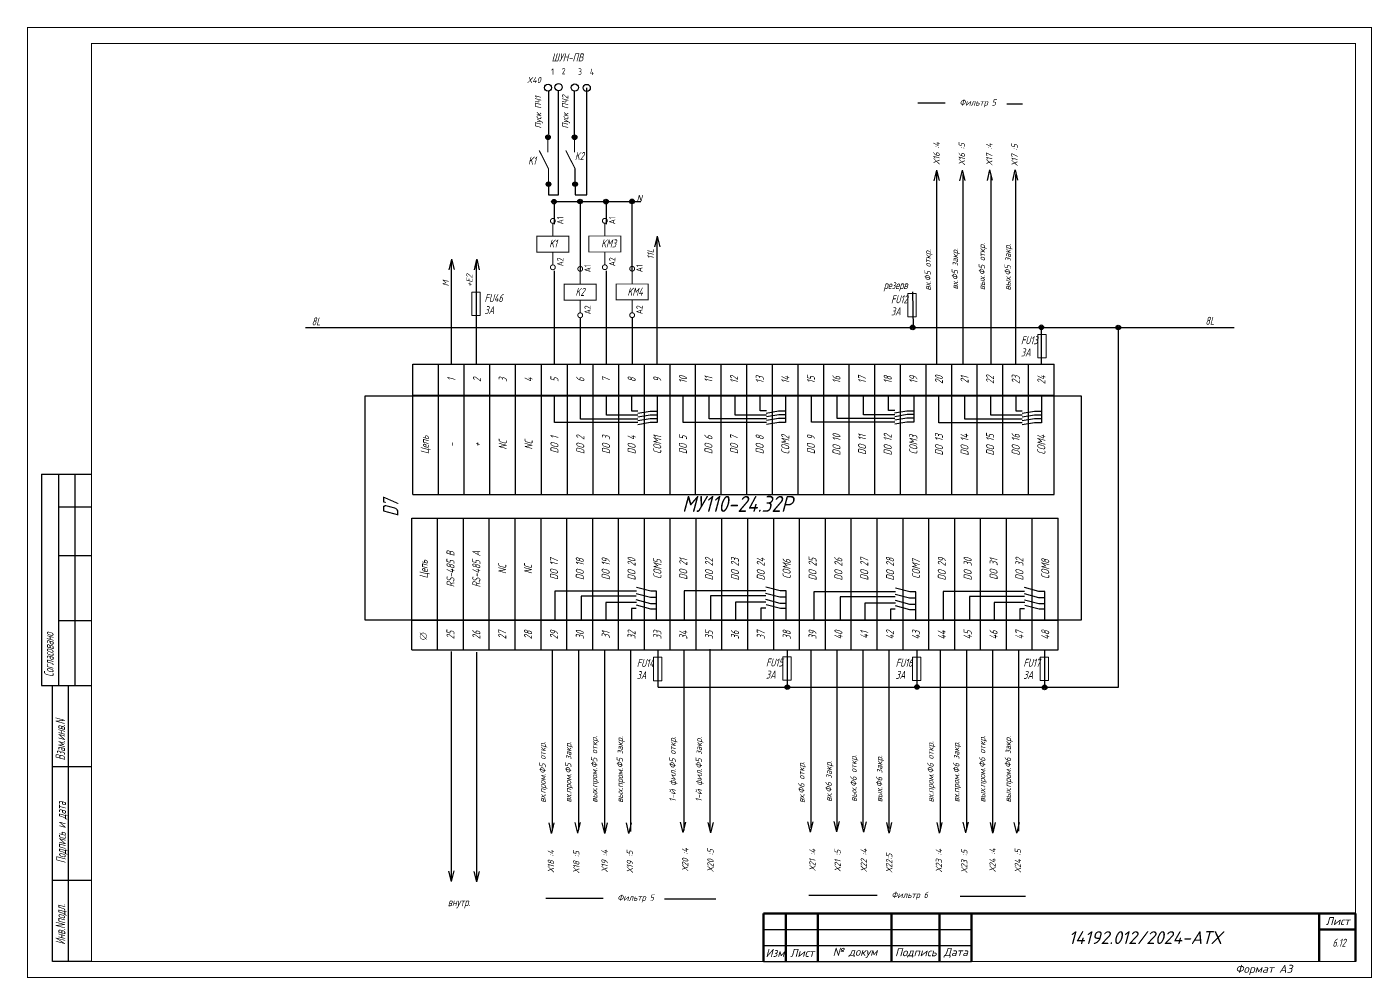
# Model space of a CAD drawing. Header units: millimetres. Extents: x 1510 to 10524, y 7125 to 13164.
# Drawn here: x 7861.3 to 8281.6, y 9087.5 to 9384.8 of the extents above; entities that cross this region are included whole.
import ezdxf
from ezdxf.enums import TextEntityAlignment as Align

# ---------------------------------------------------------------- set-up
doc = ezdxf.new("R2010")
doc.units = ezdxf.units.MM
doc.header["$LTSCALE"] = 4
doc.set_wipeout_variables(frame=1)
doc.linetypes.add('SolidLine', pattern=[0])
for name, color, linetype in [("Contact's", 104, 'Continuous'), ('G', 5, 'Continuous'), ('LOC', 8, 'Continuous'), ('RED_2.5mm^2', 1, 'Continuous'), ('SYMS', 7, 'Continuous'), ('Вспомогательная', 1, 'Continuous'), ('Текст', 2, 'Continuous')]:
    doc.layers.add(name, color=color, linetype=linetype)
for name, color, linetype, lineweight in [('RAMKA', 7, 'Continuous', 25), ('SHTAMP', 7, 'SolidLine', 25), ('Основеая', 5, 'Continuous', 60), ('СХЕМА', 7, 'Continuous', 25)]:
    doc.layers.add(name, color=color, linetype=linetype, lineweight=lineweight)
doc.styles.add('COTES', font='cs_gost2304.shx', dxfattribs={"width": 0.75, "oblique": 15})
doc.styles.add('ISOCPEUR', font='isocpeui.ttf')
doc.styles.add('ISOCPEUR25.10.00', font='isocpeur.ttf', dxfattribs={"height": 2.5})
doc.styles.add('Simplex00.10.00', font='simplex.shx')
doc.styles.add('Simplex25.085.00', font='simplex.shx', dxfattribs={"width": 0.85, "oblique": 15, "height": 2.5})
doc.styles.add('Simplex25.085.15', font='', dxfattribs={"width": 0.85, "oblique": 15, "height": 2.5})
doc.styles.add('Tah25.10.00', font='tahoma.ttf', dxfattribs={"height": 2.5})
doc.styles.add('WD', font='romans.shx')
doc.styles.add('ГОСТ', font='isocpeur.ttf', dxfattribs={"oblique": 15})
doc.styles.add('Стиль мой-1', font='', dxfattribs={"width": 0.85, "oblique": 15, "height": 2.5})
doc.styles.get('Simplex25.085.15').set_extended_font_data('GOST type A')
doc.styles.get('Стиль мой-1').set_extended_font_data('GOST type A')
doc.linetypes.add('Modbus_LINE', pattern='A,7.5,-4,["Modbus",Standard,S=2.5,R=0,X=-1.5,Y=-1.25],-15', length=26.5)

# ---------------------------------------------------------------- blocks, each defined once
blk = doc.blocks.new('*T219')
at = {"color": 0, "linetype": 'ByBlock', "lineweight": -2, "ltscale": 0.2, "transparency": 16777216}
for p, q in [((0, 0), (0, 41.14)), ((0, 41.14), (201.91, 41.14)), ((8, 0), (8, 41.14)), ((16.08, 0), (16.08, 41.14)), ((24.16, 0), (24.16, 41.14)), ((32.24, 0), (32.24, 41.14)), ((40.32, 0), (40.32, 41.14)), ((48.4, 0), (48.4, 41.14)), ((56.48, 0), (56.48, 41.14)), ((64.56, 0), (64.56, 41.14)), ((72.64, 0), (72.64, 41.14)), ((80.72, 0), (80.72, 41.14)), ((88.8, 0), (88.8, 41.14)), ((96.87, 0), (96.87, 41.14)), ((104.95, 0), (104.95, 41.14)), ((113.03, 0), (113.03, 41.14)), ((121.11, 0), (121.11, 41.14)), ((129.19, 0), (129.19, 41.14)), ((137.27, 0), (137.27, 41.14)), ((145.35, 0), (145.35, 41.14)), ((153.43, 0), (153.43, 41.14)), ((161.51, 0), (161.51, 41.14)), ((169.59, 0), (169.59, 41.14)), ((177.67, 0), (177.67, 41.14)), ((185.75, 0), (185.75, 41.14)), ((193.83, 0), (193.83, 41.14)), ((201.91, 0), (201.91, 41.14)), ((0, 9.29), (201.91, 9.29))]:
    blk.add_line(p, q, dxfattribs=at)
at = {"color": 0, "lineweight": -2, "ltscale": 0.2, "transparency": 16777216}
blk.add_line((0, 0), (201.91, 0), dxfattribs=at)
at = {"color": 0, "linetype": 'Continuous', "lineweight": -2, "ltscale": 0.2, "transparency": 16777216, "char_height": 2.5, "attachment_point": 5, "rotation": 90, "style": 'Simplex25.085.15'}
for s, insert, width in [('RS-485 B', (12.04, 25.21), 28.8496), ('RS-485 A', (20.12, 25.21), 28.8496), ('Цепь', (4, 25.21), 28.8496), ('NC', (28.2, 25.21), 28.8496), ('NC', (36.28, 25.21), 28.8496), ('DO 17', (44.36, 25.21), 28.8496), ('DO 18', (52.44, 25.21), 28.8496), ('DO 19', (60.52, 25.21), 28.8496), ('DO 20', (68.6, 25.21), 28.8496), ('COM5', (76.68, 25.21), 28.8496), ('DO 21', (84.76, 25.21), 28.8496), ('DO 22', (92.83, 25.21), 28.8496), ('DO 23', (100.91, 25.21), 28.8496), ('DO 24', (108.99, 25.21), 28.8496), ('COM6', (117.07, 25.21), 28.8496), ('DO 25', (125.15, 25.21), 28.8496), ('DO 26', (133.23, 25.21), 28.8496), ('DO 27', (141.31, 25.21), 28.8496), ('DO 28', (149.39, 25.21), 28.8496), ('COM7', (157.47, 25.21), 28.8496), ('DO 29', (165.55, 25.21), 28.8496), ('DO 30', (173.63, 25.21), 28.8496), ('DO 31', (181.71, 25.21), 28.8496), ('DO 32', (189.79, 25.21), 28.8496), ('COM8', (197.87, 25.21), 28.8496), ('25', (12.04, 4.64), 6.286), ('26', (20.12, 4.64), 6.286), ('27', (28.2, 4.64), 6.286), ('28', (36.28, 4.64), 6.286), ('29', (44.36, 4.64), 6.286), ('30', (52.44, 4.64), 6.286), ('31', (60.52, 4.64), 6.286), ('32', (68.6, 4.64), 6.286), ('33', (76.68, 4.64), 6.286), ('34', (84.76, 4.64), 6.286), ('35', (92.83, 4.64), 6.286), ('36', (100.91, 4.64), 6.286), ('37', (108.99, 4.64), 6.286), ('38', (117.07, 4.64), 6.286), ('39', (125.15, 4.64), 6.286), ('40', (133.23, 4.64), 6.286), ('41', (141.31, 4.64), 6.286), ('42', (149.39, 4.64), 6.286), ('43', (157.47, 4.64), 6.286), ('44', (165.55, 4.64), 6.286), ('45', (173.63, 4.64), 6.286), ('46', (181.71, 4.64), 6.286), ('47', (189.79, 4.64), 6.286), ('48', (197.87, 4.64), 6.286)]:
    blk.add_mtext(s, dxfattribs=dict(at, insert=insert, width=width))
blk = doc.blocks.new('Клеммное соединение')
at = {"linetype": 'Continuous'}
blk.add_wipeout([(0, -1), (-0.44, -0.9), (-0.6, -0.8), (-0.71, -0.7), (-0.8, -0.6), (-0.87, -0.5), (-0.92, -0.4), (-0.95, -0.3), (-0.98, -0.2), (-0.99, -0.1), (-0.99, 0), (-0.99, 0.1), (-0.98, 0.2), (-0.95, 0.3), (-0.92, 0.4), (-0.87, 0.5), (-0.8, 0.6), (-0.71, 0.7), (-0.6, 0.8), (-0.44, 0.9), (0, 1), (0.44, 0.9), (0.6, 0.8), (0.71, 0.7), (0.8, 0.6), (0.87, 0.5), (0.92, 0.4), (0.95, 0.3), (0.98, 0.2), (0.99, 0.1), (1, 0), (0.99, -0.1), (0.98, -0.2), (0.95, -0.3), (0.92, -0.4), (0.87, -0.5), (0.8, -0.6), (0.71, -0.7), (0.6, -0.8), (0.44, -0.9)], dxfattribs=at)
at = {"color": 0, "linetype": 'Continuous', "lineweight": -2, "const_width": 0.15}
blk.add_lwpolyline([(-1.06, -1.06), (1.06, 1.06)], dxfattribs=at)
blk.add_lwpolyline([(-1, 0, 1), (1, 0, 1)], format="xyb", close=True, dxfattribs=at)
blk = doc.blocks.new('*T220')
at = {"color": 0, "linetype": 'ByBlock', "lineweight": -2, "ltscale": 0.2, "transparency": 16777216}
for p, q in [((0, 0), (0, 40.67)), ((0, 40.67), (200.32, 40.67)), ((8, 0), (8, 40.67)), ((16, 0), (16, 40.67)), ((24, 0), (24, 40.67)), ((32.08, 0), (32.08, 40.67)), ((40.16, 0), (40.16, 40.67)), ((48.24, 0), (48.24, 40.67)), ((56.32, 0), (56.32, 40.67)), ((64.32, 0), (64.32, 40.67)), ((72.32, 0), (72.32, 40.67)), ((80.32, 0), (80.32, 40.67)), ((88.32, 0), (88.32, 40.67)), ((96.32, 0), (96.32, 40.67)), ((104.32, 0), (104.32, 40.67)), ((112.32, 0), (112.32, 40.67)), ((120.32, 0), (120.32, 40.67)), ((128.32, 0), (128.32, 40.67)), ((136.32, 0), (136.32, 40.67)), ((144.32, 0), (144.32, 40.67)), ((152.32, 0), (152.32, 40.67)), ((160.32, 0), (160.32, 40.67)), ((168.32, 0), (168.32, 40.67)), ((176.32, 0), (176.32, 40.67)), ((184.32, 0), (184.32, 40.67)), ((192.32, 0), (192.32, 40.67)), ((200.32, 0), (200.32, 40.67)), ((0, 31), (200.32, 31))]:
    blk.add_line(p, q, dxfattribs=at)
at = {"color": 0, "lineweight": -2, "ltscale": 0.2, "transparency": 16777216}
blk.add_line((0, 0), (200.32, 0), dxfattribs=at)
at = {"color": 0, "linetype": 'Continuous', "lineweight": -2, "ltscale": 0.2, "transparency": 16777216, "char_height": 2.5, "attachment_point": 5, "rotation": 90, "style": 'Simplex25.085.15'}
for s, insert, width in [('1', (12, 35.83), 6.6745), ('2', (20, 35.83), 6.6745), ('3', (28.04, 35.83), 6.6745), ('4', (36.12, 35.83), 6.6745), ('5', (44.2, 35.83), 6.6745), ('6', (52.28, 35.83), 6.6745), ('7', (60.32, 35.83), 6.6745), ('8', (68.32, 35.83), 6.6745), ('9', (76.32, 35.83), 6.6745), ('10', (84.32, 35.83), 6.6745), ('11', (92.32, 35.83), 6.6745), ('12', (100.32, 35.83), 6.6745), ('13', (108.32, 35.83), 6.6745), ('14', (116.32, 35.83), 6.6745), ('15', (124.32, 35.83), 6.6745), ('16', (132.32, 35.83), 6.6745), ('17', (140.32, 35.83), 6.6745), ('18', (148.32, 35.83), 6.6745), ('19', (156.32, 35.83), 6.6745), ('20', (164.32, 35.83), 6.6745), ('21', (172.32, 35.83), 6.6745), ('22', (180.32, 35.83), 6.6745), ('23', (188.32, 35.83), 6.6745), ('24', (196.32, 35.83), 6.6745), ('Цепь', (4, 15.5), 27.9958), ('NC', (28.04, 15.5), 27.9958), ('NC', (36.12, 15.5), 27.9958), ('DO 1', (44.2, 15.5), 27.9958), ('DO 2', (52.28, 15.5), 27.9958), ('DO 3', (60.32, 15.5), 27.9958), ('DO 4', (68.32, 15.5), 27.9958), ('COM1', (76.32, 15.5), 27.9958), ('DO 5', (84.32, 15.5), 27.9958), ('DO 6', (92.32, 15.5), 27.9958), ('DO 7', (100.32, 15.5), 27.9958), ('DO 8', (108.32, 15.5), 27.9958), ('COM2', (116.32, 15.5), 27.9958), ('DO 9', (124.32, 15.5), 27.9958), ('DO 10', (132.32, 15.5), 27.9958), ('DO 11', (140.32, 15.5), 27.9958), ('DO 12', (148.32, 15.5), 27.9958), ('COM3', (156.32, 15.5), 27.9958), ('DO 13', (164.32, 15.5), 27.9958), ('DO 14', (172.32, 15.5), 27.9958), ('DO 15', (180.32, 15.5), 27.9958), ('DO 16', (188.32, 15.5), 27.9958), ('COM4', (196.32, 15.5), 27.9958), ('-', (12, 15.5), 27.9958), ('+', (20, 15.5), 27.9958)]:
    blk.add_mtext(s, dxfattribs=dict(at, insert=insert, width=width))
blk = doc.blocks.new('Формат А3')
at = {"color": 0, "linetype": 'Continuous', "const_width": 0.3}
for points in [[(-420, 297), (0, 297), (0, 0), (-420, 0)], [(-400, 5), (-400, 292), (-5, 292), (-5, 5)]]:
    blk.add_lwpolyline(points, close=True, dxfattribs=at)
at = {"color": 0, "linetype": 'Continuous', "style": 'Simplex00.10.00', "oblique": 15}
blk.add_text('Формат А3', height=2.5, dxfattribs=at).set_placement((-33.67, 2.75), align=Align.MIDDLE_CENTER)
blk = doc.blocks.new('A$C73A268AF')
at = {"lineweight": 30}
for p, q in [((4.57, 157.46), (20.05, 157.46)), ((4.57, 157.46), (4.57, 91.46)), ((9.89, 157.46), (9.89, 91.46)), ((14.97, 157.46), (14.97, 91.46)), ((9.89, 147.31), (20.05, 147.31)), ((9.89, 132.08), (20.05, 132.08)), ((9.89, 111.77), (20.05, 111.77)), ((4.57, 91.46), (20.05, 91.46)), ((7.96, 5.15), (7.96, 91.46)), ((13.04, 5.15), (13.04, 91.46)), ((20.15, 66.08), (7.96, 66.08)), ((20.15, 30.54), (7.96, 30.54))]:
    blk.add_line(p, q, dxfattribs=at)
blk.add_lwpolyline([(20.15, 5.15), (7.96, 5.15)], dxfattribs=at)
at = {"layer": 'Вспомогательная', "color": 7}
for p, q in [((230.15, 15.15), (295.15, 15.15)), ((230.15, 10.15), (295.15, 10.15)), ((230.15, 5.15), (295.15, 5.15))]:
    blk.add_line(p, q, dxfattribs=at)
at = {"layer": 'Основеая', "color": 7}
for p, q in [((230.15, 20.15), (230.15, 5.15)), ((415.15, 20.15), (230.15, 20.15)), ((237.15, 20.15), (237.15, 5.15)), ((247.15, 20.15), (247.15, 5.15)), ((270.15, 20.15), (270.15, 5.15)), ((285.15, 20.15), (285.15, 5.15)), ((295.15, 20.15), (295.15, 5.15)), ((403.72, 20.15), (403.72, 5.15)), ((415.15, 20.15), (415.15, 5.15)), ((403.72, 15.15), (415.15, 15.15))]:
    blk.add_line(p, q, dxfattribs=at)
blk.add_blockref('Формат А3', (420.15, 0.15))
at = {"layer": 'RAMKA', "style": 'COTES', "oblique": 15, "width": 0.75}
for s, p in [('Согласовано', (8.35, 94.1)), ('Взам.инв.N', (11.94, 68.02)), ('Подпись и дата', (12.17, 35.86)), ('Инв.Nподл.', (11.97, 10.43))]:
    blk.add_text(s, height=3, rotation=90, dxfattribs=at).set_placement(p)
at = {"layer": 'Текст', "color": 7, "char_height": 2.5, "style": 'ГОСТ'}
for s, insert, width, attachment_point in [('{\\fISOCPEUR|b0|i0|c204|p34;Лист}', (413.32, 17.81), 11.4585, 6), ('{\\fISOCPEUR|b0|i0|c204|p34;Изм}', (233.75, 7.88), 7, 5), ('{\\fISOCPEUR|b0|i0|c204|p34;Лист}', (242.25, 7.88), 10, 5), ('{\\fISOCPEUR|b0|i0|c204|p34;№ докум}', (258.75, 7.88), 23, 5), ('{\\fISOCPEUR|b0|i0|c204|p34;Подпись}', (277.75, 7.88), 15, 5), ('{\\fISOCPEUR|b0|i0|c204|p34;Дата}', (290.25, 7.88), 10, 5)]:
    blk.add_mtext(s, dxfattribs=dict(at, insert=insert, width=width, attachment_point=attachment_point))
blk = doc.blocks.new('WDDOT')
for radius in [0.72, 0.449, 0.223]:
    blk.add_circle((0, 0), radius)
blk = doc.blocks.new('Coil')
at = {"color": 0, "linetype": 'Continuous', "lineweight": -2, "const_width": 0.3}
blk.add_lwpolyline([(5.5, -5), (10.5, -5), (10.5, 5), (5.5, 5)], close=True, dxfattribs=at)
for points in [[(0.75, -0.75, -1), (0.75, 0.75, -1)], [(15.25, -0.75, -1), (15.25, 0.75, -1)]]:
    blk.add_lwpolyline(points, format="xyb", close=True, dxfattribs=at)
for points in [[(5.5, 0), (1.5, 0)], [(10.5, 0), (14.5, 0)]]:
    blk.add_lwpolyline(points, dxfattribs=at)
at = {"color": 0, "linetype": 'Continuous', "lineweight": -2, "style": 'Simplex25.085.00', "oblique": 10, "width": 0.8, "flags": 4}
blk.add_attdef('ЭЛЕМЕНТ', text='', height=2.5, dxfattribs=at).set_placement((8, 7.5), align=Align.MIDDLE)
at = {"color": 0, "linetype": 'Continuous', "lineweight": 9, "style": 'ISOCPEUR25.10.00', "oblique": 10, "width": 0.85, "flags": 5}
blk.add_attdef('ТИП', text='', height=2.5, dxfattribs=at).set_placement((8, 7.5), align=Align.MIDDLE)
at = {"color": 0, "linetype": 'Continuous', "lineweight": 9, "style": 'Tah25.10.00', "width": 0.8, "flags": 8}
blk.add_attdef('ОБМОТКА', text='', height=2.5, dxfattribs=at).set_placement((8, 0), align=Align.MIDDLE)
at = {"layer": "Contact's", "linetype": 'Continuous', "lineweight": 9, "style": 'Simplex00.10.00', "width": 0.7, "flags": 8}
for tag, p in [('#(A1/L)', (0.75, -2.3)), ('#(A2/N)', (15.25, -2.3))]:
    blk.add_attdef(tag, text='', height=2, dxfattribs=at).set_placement(p, align=Align.MIDDLE)
blk = doc.blocks.new('VT0W02')
blk.add_circle((0, 0), 0.0699)
at = {"style": 'WD'}
for tag, p, width in [('INST', (0.062, 0.42), 0.7), ('LOC', (0.062, 0.25), 0.7), ('DESC1', (0.053, -0.385), 0.8)]:
    blk.add_attdef(tag, p, '', height=0.125, dxfattribs=dict(at, width=width))
at = {"style": 'WD', "flags": 1}
for tag, p, height in [('X4TERM01', (-0.07, 0), 0.0125), ('X4TERMDESC01', (-0.055, -0.023), 0.025), ('X2TERMDESC01', (-0.006, 0.029), 0.025), ('STRIPSEQ', (0, 0), 0.00125), ('X2TERM01', (0, 0.07), 0.0125), ('X1TERMDESC01', (0.039, -0.003), 0.025), ('X1TERM01', (0.07, 0), 0.0125), ('LINKTERM', (0, -0.002), 0.00125), ('X8TERM01', (0, -0.07), 0.0125), ('X8TERMDESC01', (0, -0.054), 0.025)]:
    blk.add_attdef(tag, p, '', height=height, dxfattribs=at)
at = {"linetype": 'Continuous', "style": 'WD'}
for tag, p, height, width, flags in [('WIRENO', (0.062, 0.094), 0.125, 0.8, 8), ('TAGSTRIP', (0.053, -0.229), 0.125, 0.9, 8), ('DESC2', (0.053, -0.541), 0.125, 0.8, 8), ('CAT', (0.213, -0.406), 0.109, 0.8, 1), ('DESC3', (0.053, -0.698), 0.125, 0.8, 8)]:
    blk.add_attdef(tag, p, '', height=height, dxfattribs=dict(at, width=width, flags=flags))
at = {"linetype": 'Continuous', "style": 'WD', "width": 0.8, "flags": 1}
blk.add_attdef('MFG', text='', height=0.109, dxfattribs=at).set_placement((0.088, -0.406), align=Align.RIGHT)
at = {"style": 'WD', "width": 0.7, "flags": 1}
blk.add_attdef('ASSYCODE', (0.062, -0.281), '', height=0.01, dxfattribs=at)

msp = doc.modelspace()

# ---------------------------------------------------------------- linework, layer by layer
at = {"color": 7, "ltscale": 0.2}
for p, q in [((8148.21, 9360.97), (8139.67, 9360.97)), ((8167.46, 9360.79), (8172.34, 9360.79)), ((8026.19, 9261.12), (8026.19, 9269.68)), ((8034.27, 9262.24), (8034.27, 9269.59)), ((8042.42, 9263.42), (8042.42, 9269.48)), ((8050.29, 9264.71), (8050.29, 9269.63)), ((8058.2, 9269.48), (8058.2, 9261.12)), ((8066.36, 9261.2), (8066.36, 9269.76)), ((8074.44, 9262.32), (8074.44, 9269.68)), ((8082.59, 9263.5), (8082.59, 9269.56)), ((8090.46, 9264.8), (8090.46, 9269.72)), ((8098.37, 9269.57), (8098.37, 9261.2)), ((8106.46, 9261.29), (8106.46, 9269.85)), ((8114.53, 9262.41), (8114.53, 9269.77)), ((8122.68, 9263.59), (8122.68, 9269.65)), ((8130.56, 9264.89), (8130.56, 9269.81)), ((8138.47, 9269.66), (8138.47, 9261.29)), ((8146.3, 9261.11), (8146.3, 9269.68)), ((8154.37, 9262.23), (8154.37, 9269.59)), ((8162.53, 9263.41), (8162.53, 9269.47)), ((8170.4, 9264.71), (8170.4, 9269.63)), ((8178.31, 9269.48), (8178.31, 9261.11)), ((8052.22, 9263.42), (8042.42, 9263.42)), ((8052.22, 9264.71), (8050.29, 9264.71)), ((8056.02, 9264.59), (8052.18, 9263.94)), ((8056.05, 9263.45), (8052.21, 9262.8)), ((8058.19, 9264.59), (8056.02, 9264.59)), ((8058.22, 9263.45), (8056.05, 9263.45)), ((8092.39, 9263.5), (8082.59, 9263.5)), ((8092.39, 9264.8), (8090.46, 9264.8)), ((8096.19, 9264.67), (8092.35, 9264.03)), ((8096.22, 9263.53), (8092.38, 9262.89)), ((8098.36, 9264.67), (8096.19, 9264.67)), ((8098.39, 9263.53), (8096.22, 9263.53)), ((8132.49, 9263.59), (8122.68, 9263.59)), ((8132.49, 9264.89), (8130.56, 9264.89)), ((8136.29, 9264.76), (8132.44, 9264.11)), ((8136.31, 9263.62), (8132.47, 9262.97)), ((8138.45, 9264.76), (8136.29, 9264.76)), ((8138.48, 9263.62), (8136.31, 9263.62)), ((8172.33, 9264.71), (8170.4, 9264.71)), ((8176.13, 9264.58), (8172.29, 9263.94)), ((8176.16, 9263.44), (8172.32, 9262.8)), ((8178.3, 9264.58), (8176.13, 9264.58)), ((8178.32, 9263.44), (8176.16, 9263.44)), ((8052.19, 9261.12), (8026.19, 9261.12)), ((8052.22, 9262.24), (8034.27, 9262.24)), ((8056.04, 9262.32), (8052.19, 9261.68)), ((8056.04, 9261.12), (8052.19, 9260.47)), ((8058.2, 9262.32), (8056.04, 9262.32)), ((8058.2, 9261.12), (8056.04, 9261.12)), ((8092.36, 9261.2), (8066.36, 9261.2)), ((8092.39, 9262.32), (8074.44, 9262.32)), ((8096.2, 9262.41), (8092.36, 9261.76)), ((8096.21, 9261.2), (8092.36, 9260.55)), ((8098.37, 9262.4), (8096.2, 9262.4)), ((8098.37, 9261.2), (8096.21, 9261.2)), ((8132.46, 9261.29), (8106.46, 9261.29)), ((8132.49, 9262.41), (8114.53, 9262.41)), ((8136.3, 9262.49), (8132.46, 9261.85)), ((8136.3, 9261.29), (8132.46, 9260.64)), ((8138.47, 9262.49), (8136.3, 9262.49)), ((8138.47, 9261.29), (8136.3, 9261.29)), ((8172.3, 9261.11), (8146.3, 9261.11)), ((8172.33, 9262.23), (8154.37, 9262.23)), ((8172.33, 9263.41), (8162.53, 9263.41)), ((8176.14, 9262.32), (8172.3, 9261.67)), ((8176.14, 9261.11), (8172.3, 9260.47)), ((8178.31, 9262.32), (8176.14, 9262.32)), ((8178.31, 9261.11), (8176.14, 9261.11)), ((8056.22, 9208.4), (8051.74, 9209.6)), ((8096.66, 9208.53), (8092.18, 9209.73)), ((8137.16, 9208.19), (8132.68, 9209.4)), ((8177.54, 9208.36), (8173.06, 9209.56)), ((8051.74, 9208.4), (8026.25, 9208.4)), ((8026.25, 9208.4), (8026.25, 9199.54)), ((8051.72, 9206.84), (8034.46, 9206.84)), ((8034.46, 9206.84), (8034.46, 9199.41)), ((8051.78, 9204.92), (8042.23, 9204.92)), ((8042.23, 9204.92), (8042.23, 9199.48)), ((8056.17, 9206.44), (8051.69, 9207.64)), ((8056.22, 9204.51), (8051.73, 9205.71)), ((8058.03, 9206.44), (8056.17, 9206.44)), ((8058.08, 9208.4), (8056.22, 9208.4)), ((8058.08, 9199.54), (8058.08, 9208.4)), ((8092.18, 9208.53), (8066.69, 9208.53)), ((8066.69, 9208.53), (8066.69, 9199.67)), ((8092.15, 9206.97), (8074.9, 9206.97)), ((8074.9, 9206.97), (8074.9, 9199.54)), ((8092.22, 9205.05), (8082.67, 9205.05)), ((8082.67, 9205.05), (8082.67, 9199.61)), ((8096.61, 9206.57), (8092.12, 9207.77)), ((8096.65, 9204.64), (8092.17, 9205.84)), ((8098.47, 9206.57), (8096.61, 9206.57)), ((8098.51, 9204.64), (8096.65, 9204.64)), ((8098.52, 9208.53), (8096.66, 9208.53)), ((8098.52, 9199.67), (8098.52, 9208.53)), ((8132.68, 9208.19), (8107.19, 9208.19)), ((8107.19, 9208.19), (8107.19, 9199.34)), ((8132.65, 9206.64), (8115.4, 9206.64)), ((8115.4, 9206.64), (8115.4, 9199.21)), ((8132.72, 9204.71), (8123.17, 9204.71)), ((8123.17, 9204.71), (8123.17, 9199.28)), ((8137.11, 9206.24), (8132.63, 9207.44)), ((8137.16, 9204.31), (8132.67, 9205.51)), ((8138.97, 9206.24), (8137.11, 9206.24)), ((8139.02, 9208.19), (8137.16, 9208.19)), ((8139.02, 9199.34), (8139.02, 9208.19)), ((8173.06, 9208.36), (8147.57, 9208.36)), ((8147.57, 9208.36), (8147.57, 9199.51)), ((8173.04, 9206.8), (8155.79, 9206.8)), ((8155.79, 9206.8), (8155.79, 9199.38)), ((8173.1, 9204.88), (8163.55, 9204.88)), ((8163.55, 9204.88), (8163.55, 9199.44)), ((8177.49, 9206.4), (8173.01, 9207.61)), ((8177.54, 9204.47), (8173.05, 9205.67)), ((8179.35, 9206.4), (8177.49, 9206.4)), ((8179.4, 9208.36), (8177.54, 9208.36)), ((8179.4, 9199.51), (8179.4, 9208.36)), ((8051.72, 9202.99), (8050.19, 9202.99)), ((8050.19, 9202.99), (8050.19, 9199.35)), ((8056.3, 9202.85), (8051.81, 9204.05)), ((8058.08, 9204.51), (8056.22, 9204.51)), ((8058.16, 9202.85), (8056.3, 9202.85)), ((8092.15, 9203.12), (8090.63, 9203.12)), ((8090.63, 9203.12), (8090.63, 9199.48)), ((8096.74, 9202.98), (8092.25, 9204.18)), ((8098.6, 9202.98), (8096.74, 9202.98)), ((8132.65, 9202.79), (8131.13, 9202.79)), ((8131.13, 9202.79), (8131.13, 9199.14)), ((8137.24, 9202.65), (8132.75, 9203.85)), ((8139.02, 9204.31), (8137.16, 9204.31)), ((8139.1, 9202.65), (8137.24, 9202.65)), ((8173.04, 9202.96), (8171.51, 9202.96)), ((8171.51, 9202.96), (8171.51, 9199.31)), ((8177.62, 9202.81), (8173.14, 9204.01)), ((8179.4, 9204.47), (8177.54, 9204.47)), ((8179.48, 9202.81), (8177.62, 9202.81)), ((8041.32, 9112.43), (8023.45, 9112.43)), ((8060.57, 9112.25), (8076.54, 9112.25)), ((8126.96, 9113.28), (8105.64, 9113.28)), ((8152.91, 9113.1), (8173.28, 9113.1))]:
    msp.add_line(p, q, dxfattribs=at)
at = {"color": 1, "ltscale": 0.2}
for p, q in [((8153.78, 9338.72), (8153.78, 9279.49)), ((8162.5, 9338.65), (8162.5, 9279.52)), ((8170.17, 9338.65), (8170.17, 9279.52)), ((8026.14, 9323.13), (8026.14, 9330.26)), ((8034.25, 9308.42), (8034.25, 9330.43)), ((8042.37, 9323.16), (8042.37, 9330.29)), ((8050.48, 9308.45), (8050.48, 9330.45)), ((7993.97, 9279.28), (7993.97, 9311.58)), ((8001.8, 9279.28), (8001.8, 9311.58)), ((8026.16, 9279.35), (8026.16, 9308.59)), ((8042.38, 9279.38), (8042.38, 9308.61)), ((8034.27, 9279.35), (8034.27, 9293.88)), ((8050.49, 9279.38), (8050.49, 9293.9))]:
    msp.add_line(p, q, dxfattribs=at)
at = {"ltscale": 0.2, "const_width": 0.33}
for points in [[(8024.1, 9345.57), (8024.1, 9350.19)], [(8032.42, 9345.57), (8032.42, 9350.19)], [(8024.26, 9335.74), (8024.25, 9340.54), (8021.39, 9346.19)], [(8032.58, 9335.74), (8032.57, 9340.54), (8029.7, 9346.19)]]:
    msp.add_lwpolyline(points, dxfattribs=at)
at = {"ltscale": 0.2}
msp.add_lwpolyline([(7967.05, 9269.53), (8190.73, 9269.53), (8190.73, 9199.41), (7967.05, 9199.41)], close=True, dxfattribs=at)
at = {"layer": 'G', "color": 0}
for p, q in [((8024.26, 9364.7), (8024.26, 9351.14)), ((8027.43, 9332.33), (8027.43, 9364.68)), ((8032.42, 9350.19), (8032.42, 9364.68)), ((8036.23, 9332.33), (8036.23, 9365.74)), ((8024.28, 9335.65), (8024.28, 9332.33)), ((8032.59, 9335.65), (8032.59, 9332.33)), ((8024.28, 9332.33), (8027.43, 9332.33)), ((8032.59, 9332.33), (8036.23, 9332.33)), ((8026.22, 9330.26), (8053.09, 9330.26))]:
    msp.add_line(p, q, dxfattribs=at)
at = {"layer": 'G', "color": 0, "ltscale": 0.2}
msp.add_line((8178.31, 9279.35), (8178.31, 9290.88), dxfattribs=at)
at = {"layer": 'G', "color": 0}
msp.add_lwpolyline([(8058.22, 9279.35), (8058.22, 9319.15)], dxfattribs=at)
at = {"layer": 'G', "color": 0, "ltscale": 0.2}
msp.add_lwpolyline([(8058.56, 9178.45), (8202.38, 9178.45), (8202.37, 9290.88)], dxfattribs=at)
at = {"layer": 'RED_2.5mm^2', "linetype": 'Continuous', "ltscale": 0.2}
for p, q in [((8145.53, 9338.95), (8145.53, 9279.17)), ((8138.07, 9301.97), (8138.18, 9290.88)), ((7948.32, 9290.87), (8238.54, 9290.88)), ((8025.59, 9133.81), (8025.59, 9189.94)), ((8033.78, 9133.81), (8033.78, 9190.11)), ((8041.84, 9133.48), (8041.84, 9189.9)), ((8050.03, 9133.37), (8050.03, 9190.07)), ((8058.56, 9178.45), (8058.56, 9189.93)), ((8066.63, 9133.61), (8066.63, 9190.1)), ((8074.82, 9133.83), (8074.82, 9190.27)), ((8098.93, 9178.61), (8098.93, 9190.1)), ((8106.33, 9134.45), (8106.33, 9189.94)), ((8114.51, 9134.12), (8114.51, 9190.11)), ((8122.58, 9134.34), (8122.58, 9189.91)), ((8130.76, 9134.23), (8130.76, 9190.08)), ((8139.45, 9178.53), (8139.44, 9190.02)), ((8146.82, 9133.91), (8146.82, 9190.04)), ((8155, 9133.91), (8155, 9190.2)), ((8163.07, 9133.57), (8163.07, 9190)), ((8171.25, 9133.46), (8171.25, 9190.17)), ((8179.35, 9178.52), (8179.35, 9190.01))]:
    msp.add_line(p, q, dxfattribs=at)
at = {"layer": 'RED_2.5mm^2', "color": 6, "linetype": 'Modbus_LINE', "ltscale": 0.2}
for p, q in [((7994.03, 9118.11), (7994.03, 9189.64)), ((8001.95, 9117.95), (8001.95, 9189.41))]:
    msp.add_line(p, q, dxfattribs=at)
at = {"layer": 'SYMS', "linetype": 'Continuous', "ltscale": 0.2}
for p, q in [((8145.47, 9340.01), (8144.68, 9336.74)), ((8145.51, 9340.05), (8146.32, 9336.78)), ((8153.53, 9340.01), (8152.73, 9336.75)), ((8153.57, 9340.05), (8154.38, 9336.78)), ((8162.1, 9340.09), (8161.3, 9336.82)), ((8162.13, 9340.13), (8162.94, 9336.86)), ((8170.03, 9340.1), (8169.23, 9336.83)), ((8170.06, 9340.14), (8170.87, 9336.87)), ((8058.21, 9319.33), (8057.41, 9316.06)), ((8058.24, 9319.37), (8059.05, 9316.09)), ((7993.98, 9312.19), (7993.18, 9308.92)), ((7994.02, 9312.22), (7994.83, 9308.95)), ((8001.82, 9312.16), (8001.02, 9308.89)), ((8001.85, 9312.2), (8002.66, 9308.92)), ((8025.26, 9132.74), (8024.45, 9136.01)), ((8025.3, 9132.78), (8026.1, 9136.05)), ((8033.44, 9132.84), (8032.62, 9136.12)), ((8033.47, 9132.88), (8034.27, 9136.15)), ((8041.92, 9132.74), (8041.11, 9136.01)), ((8041.96, 9132.78), (8042.76, 9136.05)), ((8049.42, 9132.74), (8048.61, 9136.01)), ((8049.45, 9132.78), (8050.25, 9136.05)), ((8066.32, 9132.98), (8065.51, 9136.25)), ((8066.35, 9133.01), (8067.15, 9136.28)), ((8074.97, 9132.87), (8074.15, 9136.14)), ((8075, 9132.91), (8075.8, 9136.18)), ((8106.16, 9133.09), (8105.35, 9136.36)), ((8106.19, 9133.13), (8106.99, 9136.4)), ((8114.34, 9133.19), (8113.52, 9136.47)), ((8114.37, 9133.23), (8115.17, 9136.5)), ((8122.82, 9133.09), (8122.01, 9136.36)), ((8122.86, 9133.13), (8123.66, 9136.4)), ((8130.78, 9132.83), (8129.97, 9136.11)), ((8130.81, 9132.87), (8131.61, 9136.14)), ((8146.49, 9132.84), (8145.68, 9136.11)), ((8146.52, 9132.88), (8147.32, 9136.14)), ((8154.66, 9132.94), (8153.85, 9136.21)), ((8154.7, 9132.98), (8155.5, 9136.25)), ((8163.15, 9132.84), (8162.34, 9136.11)), ((8163.19, 9132.88), (8163.99, 9136.14)), ((8170.65, 9132.84), (8169.83, 9136.11)), ((8170.68, 9132.88), (8171.48, 9136.14))]:
    msp.add_line(p, q, dxfattribs=at)
at = {"layer": 'SYMS', "color": 6, "linetype": 'Continuous', "ltscale": 0.2}
for p, q in [((7993.99, 9117.71), (7993.18, 9120.98)), ((7994.03, 9117.75), (7994.83, 9121.02)), ((8001.91, 9117.58), (8001.1, 9120.85)), ((8001.95, 9117.62), (8002.74, 9120.88))]:
    msp.add_line(p, q, dxfattribs=at)
at = {"layer": 'СХЕМА', "color": 7, "linetype": 'Continuous', "lineweight": 20, "ltscale": 30}
for points in [[(8000.36, 9301.94), (8002.93, 9301.94), (8002.93, 9294.62), (8000.36, 9294.62)], [(8136.56, 9301.49), (8139.14, 9301.49), (8139.14, 9294.16), (8136.56, 9294.16)], [(8177.17, 9288.67), (8179.74, 9288.67), (8179.74, 9281.35), (8177.17, 9281.35)], [(8057.13, 9187.78), (8059.71, 9187.78), (8059.71, 9180.46), (8057.13, 9180.46)], [(8097.5, 9187.95), (8100.08, 9187.95), (8100.08, 9180.63), (8097.5, 9180.63)], [(8138.01, 9187.87), (8140.59, 9187.87), (8140.59, 9180.55), (8138.01, 9180.55)], [(8177.91, 9187.86), (8180.49, 9187.86), (8180.49, 9180.54), (8177.91, 9180.54)]]:
    msp.add_lwpolyline(points, close=True, dxfattribs=at)

# ---------------------------------------------------------------- block references
for name, p in [('*T220', (7981.95, 9238.68)), ('*T219', (7981.63, 9190.1))]:
    msp.add_blockref(name, p)
at = {"layer": 'SYMS', "linetype": 'Continuous', "ltscale": 0.2}
ref = msp.add_blockref('VT0W02', (8024.14, 9365.81), dxfattribs=dict(at, xscale=16, yscale=16, zscale=16))
ref.add_attrib('LOC', '1', (8025.14, 9369.81), dxfattribs={"layer": 'LOC', "height": 2, "style": 'WD', "width": 0.7})
ref = msp.add_blockref('VT0W02', (8027.43, 9365.98), dxfattribs=dict(at, xscale=16, yscale=16, zscale=16))
ref.add_attrib('LOC', '2', (8028.43, 9369.98), dxfattribs={"layer": 'LOC', "height": 2, "style": 'WD', "width": 0.7})
ref = msp.add_blockref('VT0W02', (8032.52, 9365.86), dxfattribs=dict(at, xscale=16, yscale=16, zscale=16))
ref.add_attrib('LOC', '3', (8033.52, 9369.86), dxfattribs={"layer": 'LOC', "height": 2, "style": 'WD', "width": 0.7})
ref = msp.add_blockref('VT0W02', (8036.23, 9365.74), dxfattribs=dict(at, xscale=16, yscale=16, zscale=16))
ref.add_attrib('LOC', '4', (8037.23, 9369.74), dxfattribs={"layer": 'LOC', "height": 2, "style": 'WD', "width": 0.7})
at = {"layer": 'SYMS', "ltscale": 0.2, "rotation": 180}
for p in [(8024.14, 9350.33), (8032.45, 9350.33), (8024.28, 9335.65), (8032.59, 9335.65)]:
    msp.add_blockref('WDDOT', p, dxfattribs=at)
at = {"layer": 'SYMS', "linetype": 'Continuous', "ltscale": 0.2}
for p in [(8026, 9330.19), (8034.15, 9330.23), (8042.23, 9330.22), (8050.37, 9330.26)]:
    msp.add_blockref('WDDOT', p, dxfattribs=at)
ref = msp.add_blockref('Coil', (8025.66, 9308.92), dxfattribs=dict(at, rotation=90))
ref.add_attrib('#(A1/L)', 'A1', dxfattribs={"layer": "Contact's", "linetype": 'Continuous', "lineweight": 9, "height": 2, "rotation": 90, "style": 'Simplex00.10.00', "width": 0.7, "flags": 8}).set_placement((8027.96, 9324.33), align=Align.MIDDLE)
ref.add_attrib('#(A2/N)', 'A2', dxfattribs={"layer": "Contact's", "linetype": 'Continuous', "lineweight": 9, "height": 2, "rotation": 90, "style": 'Simplex00.10.00', "width": 0.7, "flags": 8}).set_placement((8027.96, 9311.37), align=Align.MIDDLE)
ref = msp.add_blockref('Coil', (8041.89, 9308.95), dxfattribs=dict(at, rotation=90))
ref.add_attrib('#(A1/L)', 'A1', dxfattribs={"layer": "Contact's", "linetype": 'Continuous', "lineweight": 9, "height": 2, "rotation": 90, "style": 'Simplex00.10.00', "width": 0.7, "flags": 8}).set_placement((8044.19, 9324.36), align=Align.MIDDLE)
ref.add_attrib('#(A2/N)', 'A2', dxfattribs={"layer": "Contact's", "linetype": 'Continuous', "lineweight": 9, "height": 2, "rotation": 90, "style": 'Simplex00.10.00', "width": 0.7, "flags": 8}).set_placement((8044.19, 9311.4), align=Align.MIDDLE)
ref = msp.add_blockref('Coil', (8034.21, 9293.93), dxfattribs=dict(at, rotation=90))
ref.add_attrib('#(A1/L)', 'A1', dxfattribs={"layer": "Contact's", "linetype": 'Continuous', "lineweight": 9, "height": 2, "rotation": 90, "style": 'Simplex00.10.00', "width": 0.7, "flags": 8}).set_placement((8036.51, 9309.34), align=Align.MIDDLE)
ref.add_attrib('#(A2/N)', 'A2', dxfattribs={"layer": "Contact's", "linetype": 'Continuous', "lineweight": 9, "height": 2, "rotation": 90, "style": 'Simplex00.10.00', "width": 0.7, "flags": 8}).set_placement((8036.51, 9296.38), align=Align.MIDDLE)
ref = msp.add_blockref('Coil', (8050.43, 9293.96), dxfattribs=dict(at, rotation=90))
ref.add_attrib('#(A1/L)', 'A1', dxfattribs={"layer": "Contact's", "linetype": 'Continuous', "lineweight": 9, "height": 2, "rotation": 90, "style": 'Simplex00.10.00', "width": 0.7, "flags": 8}).set_placement((8052.73, 9309.37), align=Align.MIDDLE)
ref.add_attrib('#(A2/N)', 'A2', dxfattribs={"layer": "Contact's", "linetype": 'Continuous', "lineweight": 9, "height": 2, "rotation": 90, "style": 'Simplex00.10.00', "width": 0.7, "flags": 8}).set_placement((8052.73, 9296.41), align=Align.MIDDLE)
at = {"layer": 'SYMS', "linetype": 'Continuous', "ltscale": 0.2, "rotation": 90}
for p in [(8138.08, 9290.88), (8178.28, 9290.92), (8202.32, 9290.85), (8098.91, 9178.44), (8139.42, 9178.49), (8179.29, 9178.36)]:
    msp.add_blockref('WDDOT', p, dxfattribs=at)

# ---------------------------------------------------------------- texts
at = {"style": 'Simplex25.085.15', "oblique": 15}
for s, height, width, p in [('X40', 1.961, 1.083459, (8017.52, 9367.23)), ('Фильтр 5', 1.961, 1.083459, (8152.68, 9360.22)), ('K1', 2.5, 0.85, (8017.91, 9341.77)), ('K2', 2.5, 0.85, (8032.53, 9343.19)), ('K1', 2.5, 0.85, (8024.49, 9315.85)), ('KМ3', 2.5, 0.85, (8040.72, 9315.88)), ('FU46', 2.5, 0.85, (8004.28, 9298.8)), ('K2', 2.5, 0.85, (8032.7, 9300.74)), ('KМ4', 2.5, 0.85, (8048.93, 9300.77)), ('резерв', 2.5, 0.85, (8129.01, 9302.86)), ('3А', 2.5, 0.85, (8004.26, 9295.02)), ('3А', 2.5, 0.85, (8131.29, 9294.65)), ('FU12', 2.5, 0.85, (8131.31, 9298.43)), ('8L', 2.5, 0.85, (7950.29, 9291.51)), ('8L', 2.5, 0.85, (8229.53, 9291.7)), ('FU13', 2.5, 0.85, (8171.91, 9285.62)), ('3А', 2.5, 0.85, (8171.89, 9281.83)), ('FU14', 2.5, 0.85, (8051.87, 9184.73)), ('3А', 2.5, 0.85, (8092.22, 9181.12)), ('FU15', 2.5, 0.85, (8092.24, 9184.9)), ('FU16', 2.5, 0.85, (8132.76, 9184.82)), ('FU17', 2.5, 0.85, (8172.66, 9184.81)), ('3А', 2.5, 0.85, (8051.85, 9180.95)), ('3А', 2.5, 0.85, (8132.73, 9181.04)), ('3А', 2.5, 0.85, (8172.64, 9181.02)), ('Фильтр 5', 1.961, 1.083459, (8045.79, 9111.68)), ('Фильтр 6', 1.961, 1.083459, (8131.43, 9112.53)), ('внутр.', 2.5, 0.85, (7992.83, 9109.99))]:
    msp.add_text(s, height=height, dxfattribs=dict(at, width=width)).set_placement(p)
for s, height, width, p in [('Пуск ПЧ1', 1.961, 1.083459, (8022.01, 9353.06)), ('Пуск ПЧ2', 1.961, 1.083459, (8030.46, 9353.02)), ('11L', 1.961, 1.083459, (8057.14, 9312.21)), ('вх.Ф5 откр.', 1.9613, 1.083459, (8143.75, 9302.4)), ('вх.Ф5 закр.', 1.9613, 1.083459, (8152.26, 9302.74)), ('вых.Ф5 откр.', 1.9613, 1.083459, (8160.69, 9302.55)), ('вых.Ф5 закр.', 1.9613, 1.083459, (8168.73, 9302.43)), ('M', 1.96, 1.083459, (7993.13, 9303.72)), ('+E2', 1.961, 1.083459, (8000.54, 9303.6)), ('D7', 4.83, 0.879985, (7977.38, 9231.73)), ('вх.пром.Ф5 откр.', 1.9613, 1.083459, (8023.39, 9142.34)), ('вх.пром.Ф5 закр.', 1.9613, 1.083459, (8031.42, 9142.4)), ('вых.пром.Ф5 откр.', 1.9613, 1.083459, (8039.53, 9142.35)), ('вых.пром.Ф5 закр.', 1.9613, 1.083459, (8047.57, 9142.31)), ('1-й фил.Ф5 откр.', 1.9613, 1.083459, (8064.03, 9142.59)), ('1-й фил.Ф5 закр.', 1.9613, 1.083459, (8072.22, 9142.59)), ('вх.пром.Ф6 откр.', 1.9613, 1.083459, (8144.61, 9142.44)), ('вх.пром.Ф6 закр.', 1.9613, 1.083459, (8152.65, 9142.49)), ('вых.пром.Ф6 откр.', 1.9613, 1.083459, (8160.76, 9142.45)), ('вых.пром.Ф6 закр.', 1.9613, 1.083459, (8168.8, 9142.41)), ('вх.Ф6 закр.', 1.9613, 1.083459, (8112.79, 9142.62)), ('вых.Ф6 откр.', 1.9613, 1.083459, (8120.56, 9142.62)), ('вых.Ф6 закр.', 1.9613, 1.083459, (8128.59, 9142.5)), ('вх.Ф6 откр.', 1.9613, 1.083459, (8104.28, 9142.27))]:
    msp.add_text(s, height=height, rotation=90, dxfattribs=dict(at, width=width)).set_placement(p)
at = {"color": 3, "style": 'Simplex25.085.15', "oblique": 15, "width": 1.083459}
for s, p in [('Х16 :4', (8146.51, 9341.82)), ('Х16 :5', (8154.42, 9341.61)), ('Х17 :4', (8162.99, 9341.52)), ('Х17 :5', (8170.9, 9341.3)), ('Х18 :4', (8026.03, 9120.52)), ('Х18 :5', (8033.94, 9120.3)), ('Х19 :4', (8042.79, 9120.63)), ('Х19 :5', (8050.71, 9120.41)), ('Х20 :4', (8067.96, 9120.92)), ('Х20 :5', (8075.87, 9120.7)), ('Х21 :4', (8107.72, 9121.03)), ('Х21 :5', (8115.63, 9120.81)), ('Х22 :4', (8123.8, 9120.7)), ('Х22:5', (8131.71, 9120.48)), ('Х23 :4', (8147.25, 9120.62)), ('Х23 :5', (8155.17, 9120.4)), ('Х24 :4', (8164.02, 9120.72)), ('Х24 :5', (8171.93, 9120.51))]:
    msp.add_text(s, height=1.961, rotation=90, dxfattribs=at).set_placement(p)
at = {"color": 7, "style": 'Simplex25.085.15', "oblique": 15, "width": 1.083459}
msp.add_text('МУ110-24.32Р', height=5, dxfattribs=at).set_placement((8066.02, 9233.23))
at = {"color": 7, "lineweight": 25, "insert": (8269.24, 9099.81), "char_height": 2.5, "attachment_point": 1, "style": 'Стиль мой-1'}
msp.add_mtext_dynamic_manual_height_columns('6.12', width=5.3031, gutter_width=12.5, heights=[0], dxfattribs=at)
at = {"layer": 'SHTAMP', "color": 0, "style": 'ISOCPEUR'}
msp.add_text('14192.012/2024-АТХ', height=4, dxfattribs=at).set_placement((8210.65, 9098.17), align=Align.CENTER)
at = {"layer": 'SYMS', "linetype": 'Continuous', "ltscale": 0.2, "style": 'ГОСТ', "oblique": 15}
msp.add_text('N', height=2, dxfattribs=at).set_placement((8051.81, 9330.29))
at = {"layer": 'SYMS', "linetype": 'Continuous', "insert": (8030.2, 9376.52), "char_height": 2.5, "width": 13.7782, "attachment_point": 2}
msp.add_mtext('{\\Fsimplex|c204;\\Q15;\\W0.75;\\C0;ШУН-ПВ}', dxfattribs=at)

# ---------------------------------------------------------------- next in the draw order: block references
at = {"rotation": 90}
msp.add_blockref('Клеммное соединение', (7985.16, 9194.38), dxfattribs=at)

# ---------------------------------------------------------------- next in the draw order: block references
at = {"ltscale": 1.2}
msp.add_blockref('A$C73A268AF', (7861.32, 9087.51), dxfattribs=at)

doc.saveas('drawing.dxf')
